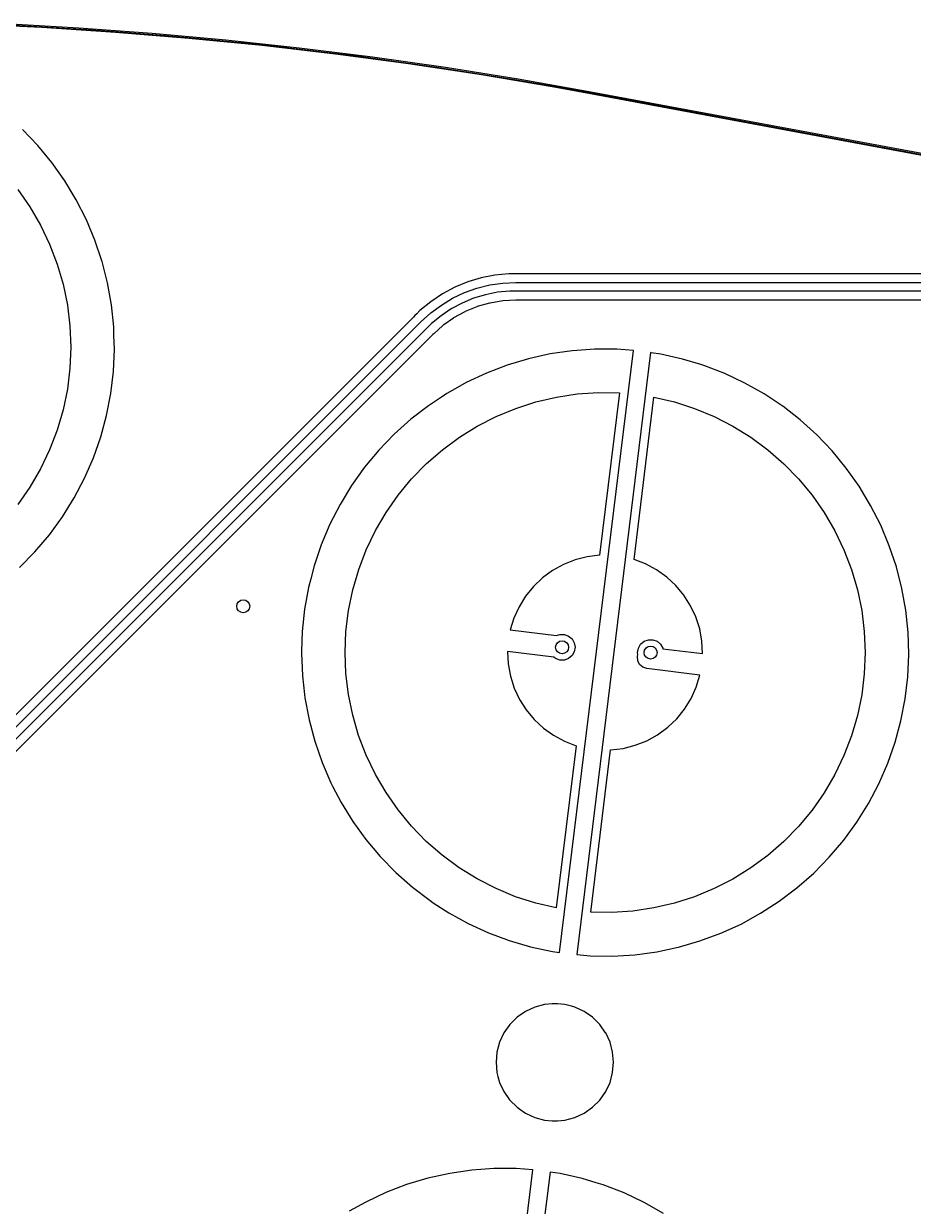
# Model space of a CAD drawing. Extents: x -114 to 114, y -62 to 23.
# Drawn here: x -56.66 to -36.14, y -5.26 to 22.03 of the extents above; entities that cross this region are included whole.
import ezdxf

# ---------------------------------------------------------------- set-up
doc = ezdxf.new("R2010")
doc.units = 0
doc.layers.add('BLACK', color=7, linetype='CONTINUOUS')

msp = doc.modelspace()

# ---------------------------------------------------------------- linework, layer by layer
at = {"layer": 'BLACK', "linetype": 'CONTINUOUS'}
for p, q in [((-56.2464, 21.9428), (-57.9462, 22.0238)), ((-57.0939, 22.0333), (-55.3941, 21.9377)), ((-57.0132, 22.0032), (-56.2304, 21.9592)), ((-54.5482, 21.8329), (-56.2464, 21.9428)), ((-56.2304, 21.9592), (-55.2034, 21.8982)), ((-55.3941, 21.9377), (-53.6961, 21.8133)), ((-55.2034, 21.8982), (-54.3682, 21.837)), ((-52.8522, 21.694), (-54.5482, 21.8329)), ((-54.3682, 21.837), (-53.394, 21.7604)), ((-53.6961, 21.8133), (-52.0005, 21.66)), ((-53.394, 21.7604), (-52.5415, 21.6833)), ((-51.1587, 21.5264), (-52.8522, 21.694)), ((-52.5415, 21.6833), (-51.585, 21.5896)), ((-52.0005, 21.66), (-50.3078, 21.4778)), ((-51.585, 21.5896), (-50.7288, 21.4975)), ((-49.4684, 21.3299), (-51.1587, 21.5264)), ((-50.7288, 21.4975), (-49.7743, 21.3855)), ((-50.3078, 21.4778), (-48.6184, 21.2669)), ((-49.7743, 21.3855), (-48.9249, 21.2794)), ((-47.7817, 21.1047), (-49.4684, 21.3299)), ((-48.9249, 21.2794), (-47.9567, 21.147)), ((-48.6184, 21.2669), (-46.9329, 21.0272)), ((-47.9567, 21.147), (-47.1277, 21.0291)), ((-46.099, 20.8508), (-47.7817, 21.1047)), ((-47.1277, 21.0291), (-46.1111, 20.8702)), ((-46.9329, 21.0272), (-45.2517, 20.7589)), ((-46.1111, 20.8702), (-45.337, 20.7467)), ((-44.4209, 20.5683), (-46.099, 20.8508)), ((-45.337, 20.7467), (-44.0431, 20.5189)), ((-45.2517, 20.7589), (-43.5753, 20.462)), ((-43.5844, 20.4128), (-44.4209, 20.5683)), ((-44.0431, 20.5189), (-44.0431, 20.5189)), ((-44.0431, 20.5189), (-44.043, 20.5189)), ((-44.043, 20.5189), (-44.043, 20.5189)), ((-44.043, 20.5189), (-43.5799, 20.4369)), ((-15.5666, 15.1975), (-43.5844, 20.4128)), ((-43.5844, 20.4128), (-43.5844, 20.4128)), ((-43.5799, 20.4369), (-43.5794, 20.4368)), ((-43.5794, 20.4368), (-43.5794, 20.4368)), ((-43.5794, 20.4368), (-43.5785, 20.4366)), ((-43.5785, 20.4366), (-15.5642, 15.222)), ((-43.5753, 20.462), (-43.5753, 20.462)), ((-43.5753, 20.462), (-43.5753, 20.462)), ((-43.5753, 20.462), (-43.5752, 20.462)), ((-43.5752, 20.462), (-15.5574, 15.2467)), ((-56.3382, 19.2221), (-56.6929, 19.5933)), ((-56.0116, 18.826), (-56.3382, 19.2221)), ((-55.715, 18.407), (-56.0116, 18.826)), ((-55.4498, 17.9674), (-55.715, 18.407)), ((-56.8006, 18.2034), (-56.5214, 17.8036)), ((-56.5214, 17.8036), (-56.2756, 17.3824)), ((-55.2175, 17.5096), (-55.4498, 17.9674)), ((-55.0194, 17.036), (-55.2175, 17.5096)), ((-56.2756, 17.3824), (-56.0649, 16.9426)), ((-56.0649, 16.9426), (-55.8905, 16.4872)), ((-54.8599, 16.5594), (-55.0194, 17.036)), ((-55.0194, 17.036), (-55.0194, 17.036)), ((-55.8905, 16.4872), (-55.7537, 16.0191)), ((-54.8565, 16.5492), (-54.8599, 16.5594)), ((-54.7297, 16.0517), (-54.8565, 16.5492)), ((-46.1077, 16.1686), (-46.418, 16.0745)), ((-45.7896, 16.2319), (-46.1077, 16.1686)), ((-46.1077, 16.1686), (-46.1077, 16.1686)), ((-45.4669, 16.2636), (-45.7896, 16.2319)), ((-45.7896, 16.2319), (-45.7896, 16.2319)), ((-45.3352, 16.2636), (-45.4669, 16.2636)), ((-45.3346, 16.2637), (-45.3352, 16.2636)), ((-34.7122, 16.2637), (-45.3346, 16.2637)), ((-55.7537, 16.0191), (-55.6554, 15.5414)), ((-54.6397, 15.5463), (-54.7297, 16.0517)), ((-46.7176, 15.9504), (-47.0036, 15.7975)), ((-46.418, 16.0745), (-46.7176, 15.9504)), ((-46.7176, 15.9504), (-46.7176, 15.9504)), ((-46.4911, 15.8272), (-46.2046, 15.9297)), ((-46.418, 16.0745), (-46.418, 16.0745)), ((-46.2046, 15.9297), (-45.9095, 16.0036)), ((-45.7308, 15.8352), (-46.0102, 15.7796)), ((-45.9095, 16.0036), (-45.6086, 16.0482)), ((-45.4472, 15.8631), (-45.7308, 15.8352)), ((-45.6086, 16.0482), (-45.3048, 16.0631)), ((-45.3047, 15.8631), (-45.4472, 15.8631)), ((-45.3048, 16.0631), (-45.3047, 16.0632)), ((-45.3047, 16.0632), (-34.5593, 16.0632)), ((-34.5593, 15.8632), (-45.3047, 15.8632)), ((-45.3047, 15.8632), (-45.3047, 15.8632)), ((-45.3047, 15.8632), (-45.3047, 15.8632)), ((-45.3047, 15.8632), (-45.3047, 15.8631)), ((-47.2732, 15.6173), (-47.5239, 15.4116)), ((-47.0036, 15.7975), (-47.2732, 15.6173)), ((-47.027, 15.5407), (-46.7661, 15.6971)), ((-46.5461, 15.5879), (-46.7974, 15.4536)), ((-46.7661, 15.6971), (-46.4911, 15.8272)), ((-46.2829, 15.6969), (-46.5461, 15.5879)), ((-46.0102, 15.7796), (-46.2829, 15.6969)), ((-46.1937, 15.5119), (-45.9081, 15.5942)), ((-45.9081, 15.5942), (-45.9027, 15.5954)), ((-45.9027, 15.5954), (-45.6097, 15.6452)), ((-45.6097, 15.6452), (-45.6042, 15.6458)), ((-45.6042, 15.6458), (-45.3056, 15.6626)), ((-45.3056, 15.6626), (-45.3029, 15.6627)), ((-45.3029, 15.6627), (-45.2571, 15.6627)), ((-45.2571, 15.6627), (-45.2571, 15.6627)), ((-45.2571, 15.6627), (-34.7122, 15.6627)), ((-55.6554, 15.5414), (-55.5961, 15.0574)), ((-54.5869, 15.0356), (-54.6397, 15.5463)), ((-47.6385, 15.297), (-47.6722, 15.2633)), ((-47.5954, 15.3401), (-47.6385, 15.297)), ((-47.6385, 15.297), (-47.6385, 15.297)), ((-47.6385, 15.297), (-47.6385, 15.297)), ((-47.5239, 15.4116), (-47.5954, 15.3402)), ((-47.5954, 15.3402), (-47.5954, 15.3401)), ((-47.5239, 15.4116), (-47.5239, 15.4116)), ((-47.4968, 15.1552), (-47.2714, 15.3595)), ((-47.2714, 15.3595), (-47.027, 15.5407)), ((-47.0343, 15.2953), (-47.2546, 15.1145)), ((-46.7974, 15.4536), (-47.0343, 15.2953)), ((-46.7385, 15.2502), (-46.4784, 15.394)), ((-46.4784, 15.394), (-46.4735, 15.3964)), ((-46.4735, 15.3964), (-46.1989, 15.5101)), ((-46.1989, 15.5101), (-46.1937, 15.5119)), ((-47.6722, 15.2633), (-58.4252, 4.51036)), ((-58.317, 4.33493), (-47.4968, 15.1552)), ((-47.3553, 15.0138), (-58.1756, 4.19351)), ((-55.5961, 15.0574), (-55.5764, 14.5701)), ((-54.5811, 14.8381), (-54.5869, 15.0356)), ((-54.5869, 15.0356), (-54.5869, 15.0356)), ((-54.5869, 15.0356), (-54.5869, 15.0356)), ((-47.6722, 15.2633), (-47.6722, 15.2633)), ((-47.6722, 15.2633), (-47.6722, 15.2633)), ((-47.4968, 15.1552), (-47.4968, 15.1552)), ((-47.2546, 15.1145), (-47.3553, 15.0138)), ((-47.3553, 15.0138), (-47.3553, 15.0138)), ((-47.103, 14.9708), (-46.9899, 15.0719)), ((-46.9899, 15.0719), (-46.9856, 15.0753)), ((-46.9856, 15.0753), (-46.966, 15.0892)), ((-46.966, 15.0892), (-46.7432, 15.2473)), ((-46.7432, 15.2473), (-46.7385, 15.2502)), ((-54.5717, 14.5225), (-54.5811, 14.8381)), ((-47.4304, 14.6552), (-47.2145, 14.871)), ((-47.2145, 14.871), (-47.2125, 14.8729)), ((-47.2125, 14.8729), (-47.1882, 14.8946)), ((-47.1882, 14.8946), (-47.103, 14.9708)), ((-55.5764, 14.5701), (-55.5964, 14.0828)), ((-54.5941, 14.0096), (-54.5717, 14.5225)), ((-54.5872, 7.49833), (-47.4304, 14.6552)), ((-44.0054, 14.4867), (-44.5133, 14.4126)), ((-44.3004, 0.599671), (-42.5944, 14.4935)), ((-43.792, 14.502), (-44.0054, 14.4867)), ((-44.0054, 14.4867), (-44.0054, 14.4867)), ((-43.4933, 14.5234), (-43.792, 14.502)), ((-42.9799, 14.5225), (-43.4933, 14.5234)), ((-43.4933, 14.5234), (-43.4933, 14.5234)), ((-43.4933, 14.5234), (-43.4933, 14.5234)), ((-42.5944, 14.4935), (-42.9799, 14.5225)), ((-42.9799, 14.5225), (-42.9799, 14.5225)), ((-45.0146, 14.3015), (-45.5063, 14.154)), ((-45.0145, 14.3015), (-45.0146, 14.3015)), ((-44.5134, 14.4126), (-45.0145, 14.3015)), ((-44.5133, 14.4126), (-44.5134, 14.4126)), ((-42.1976, 14.4436), (-43.9031, 0.553004)), ((-42.185, 14.4417), (-42.1976, 14.4436)), ((-41.9603, 14.4082), (-42.185, 14.4417)), ((-41.4595, 14.2953), (-41.9603, 14.4082)), ((-41.9603, 14.4082), (-41.9603, 14.4082)), ((-41.9603, 14.4082), (-41.9603, 14.4082)), ((-41.038, 14.1672), (-41.4595, 14.2953)), ((-41.4595, 14.2953), (-41.4595, 14.2953)), ((-41.4595, 14.2953), (-41.4595, 14.2953)), ((-55.5964, 14.0828), (-55.6558, 13.5988)), ((-54.654, 13.4998), (-54.5941, 14.0096)), ((-45.9859, 13.9708), (-46.4508, 13.7531)), ((-45.5063, 14.154), (-45.9859, 13.9708)), ((-45.9859, 13.9708), (-45.9859, 13.9708)), ((-40.9683, 14.1461), (-41.038, 14.1672)), ((-40.9682, 14.146), (-40.9683, 14.1461)), ((-40.4893, 13.9612), (-40.9682, 14.146)), ((-40.0252, 13.7419), (-40.4893, 13.9612)), ((-46.4508, 13.7531), (-46.7592, 13.58)), ((-39.5784, 13.4891), (-40.0252, 13.7419)), ((-40.0252, 13.7419), (-40.0252, 13.7419)), ((-55.6558, 13.5988), (-55.7543, 13.1212)), ((-54.7511, 12.9956), (-54.654, 13.4998)), ((-47.0264, 13.4172), (-47.3266, 13.2185)), ((-46.8985, 13.5018), (-47.0264, 13.4172)), ((-46.7592, 13.58), (-46.8985, 13.5018)), ((-44.8478, 13.3058), (-44.3728, 13.4166)), ((-44.3728, 13.4166), (-43.8905, 13.4884)), ((-43.8905, 13.4884), (-43.4039, 13.5208)), ((-43.4039, 13.5208), (-42.9163, 13.5136)), ((-42.9163, 13.5136), (-43.376, 9.76919)), ((-42.582, 9.6717), (-42.1222, 13.4161)), ((-42.1222, 13.4161), (-41.6473, 13.3051)), ((-39.1631, 13.2121), (-39.5784, 13.4891)), ((-39.5784, 13.4891), (-39.5784, 13.4891)), ((-55.7543, 13.1212), (-55.8914, 12.6531)), ((-47.3266, 13.2185), (-47.7327, 12.9045)), ((-45.7629, 12.9707), (-45.3121, 13.1569)), ((-45.3121, 13.1569), (-44.8478, 13.3058)), ((-41.6473, 13.3051), (-41.183, 13.1559)), ((-41.183, 13.1559), (-40.7324, 12.9696)), ((-39.1513, 13.2042), (-39.1631, 13.2121)), ((-39.1512, 13.2042), (-39.1513, 13.2042)), ((-38.7462, 12.8889), (-39.1512, 13.2042)), ((-54.8848, 12.5), (-54.7511, 12.9956)), ((-47.7327, 12.9045), (-48.1148, 12.5617)), ((-46.197, 12.7485), (-45.7629, 12.9707)), ((-40.7324, 12.9696), (-40.2984, 12.7472)), ((-38.3653, 12.5447), (-38.7462, 12.8889)), ((-38.7462, 12.8889), (-38.7462, 12.8889)), ((-38.7462, 12.8889), (-38.7462, 12.8889)), ((-55.8914, 12.6531), (-56.0659, 12.1978)), ((-48.1148, 12.5617), (-48.4708, 12.1918)), ((-46.6117, 12.4918), (-46.197, 12.7485)), ((-40.2984, 12.7472), (-39.8838, 12.4903)), ((-55.0545, 12.0155), (-54.8848, 12.5)), ((-47.0041, 12.2023), (-46.6117, 12.4918)), ((-39.8838, 12.4903), (-39.4915, 12.2007)), ((-38.0106, 12.1735), (-38.3653, 12.5447)), ((-56.0659, 12.1978), (-56.2769, 11.7581)), ((-55.2592, 11.5447), (-55.0545, 12.0155)), ((-48.4708, 12.1918), (-48.7987, 11.7968)), ((-48.4708, 12.1918), (-48.4708, 12.1918)), ((-47.3717, 11.8819), (-47.0041, 12.2023)), ((-39.4915, 12.2007), (-39.124, 11.8801)), ((-37.684, 11.7774), (-38.0106, 12.1735)), ((-56.2769, 11.7581), (-56.5229, 11.337)), ((-48.7988, 11.7968), (-49.0969, 11.3789)), ((-48.7987, 11.7968), (-48.7988, 11.7968)), ((-47.7121, 11.5327), (-47.3717, 11.8819)), ((-39.124, 11.8801), (-38.7838, 11.5307)), ((-37.3874, 11.3584), (-37.684, 11.7774)), ((-55.4978, 11.0901), (-55.2592, 11.5447)), ((-48.023, 11.1569), (-47.7121, 11.5327)), ((-38.7838, 11.5307), (-38.473, 11.1548)), ((-56.5229, 11.337), (-56.8022, 10.9373)), ((-49.0969, 11.3788), (-49.3636, 10.9402)), ((-49.0969, 11.3789), (-49.0969, 11.3788)), ((-37.1222, 10.9188), (-37.3874, 11.3584)), ((-55.7691, 10.6543), (-55.4978, 11.0901)), ((-49.3636, 10.9402), (-49.5974, 10.4832)), ((-49.3636, 10.9402), (-49.3636, 10.9402)), ((-48.3024, 10.7572), (-48.023, 11.1569)), ((-38.473, 11.1548), (-38.1938, 10.755)), ((-36.8899, 10.461), (-37.1222, 10.9188)), ((-56.0716, 10.2395), (-55.7691, 10.6543)), ((-48.5484, 10.3361), (-48.3024, 10.7572)), ((-38.1938, 10.755), (-37.948, 10.3338)), ((-49.5974, 10.4832), (-49.7972, 10.0103)), ((-49.5974, 10.4832), (-49.5974, 10.4832)), ((-36.6918, 9.98741), (-36.8899, 10.461)), ((-56.4036, 9.84798), (-56.0716, 10.2395)), ((-48.7594, 9.89643), (-48.5484, 10.3361)), ((-37.948, 10.3338), (-37.7373, 9.894)), ((-56.7635, 9.48182), (-56.4036, 9.84798)), ((-49.7972, 10.0103), (-49.9379, 9.59452)), ((-49.7972, 10.0103), (-49.7972, 10.0103)), ((-48.9339, 9.44107), (-48.7594, 9.89643)), ((-37.7373, 9.894), (-37.5629, 9.43856)), ((-36.5289, 9.50056), (-36.6918, 9.98741)), ((-49.9379, 9.59452), (-49.9618, 9.52401)), ((-44.2088, 9.55774), (-44.4608, 9.41847)), ((-43.941, 9.66368), (-44.2088, 9.55774)), ((-43.6619, 9.73455), (-43.941, 9.66368)), ((-43.376, 9.76919), (-43.6619, 9.73455)), ((-42.313, 9.56893), (-42.582, 9.6717)), ((-42.0593, 9.43264), (-42.313, 9.56893)), ((-49.9618, 9.52401), (-50.0396, 9.22322)), ((-49.0709, 8.97304), (-48.9339, 9.44107)), ((-44.4608, 9.41847), (-44.693, 9.24814)), ((-41.8251, 9.26506), (-42.0593, 9.43264)), ((-37.5629, 9.43856), (-37.4261, 8.97047)), ((-36.4021, 9.0031), (-36.5289, 9.50056)), ((-50.0903, 9.02699), (-50.1821, 8.52188)), ((-50.0396, 9.22322), (-50.0903, 9.02699)), ((-44.9016, 9.04956), (-45.083, 8.82596)), ((-44.693, 9.24814), (-44.9016, 9.04956)), ((-41.6142, 9.06895), (-41.8251, 9.26506)), ((-41.4302, 8.84751), (-41.6142, 9.06895)), ((-49.1695, 8.49542), (-49.0709, 8.97304)), ((-45.083, 8.82596), (-45.2344, 8.58102)), ((-41.2759, 8.60438), (-41.4302, 8.84751)), ((-37.4261, 8.97047), (-37.3278, 8.49281)), ((-36.3121, 8.49768), (-36.4021, 9.0031)), ((-50.1821, 8.52188), (-50.2367, 8.01144)), ((-49.2289, 8.01138), (-49.1695, 8.49542)), ((-45.2344, 8.58102), (-45.3533, 8.31875)), ((-41.1539, 8.34352), (-41.2759, 8.60438)), ((-37.3278, 8.49281), (-37.2685, 8.00874)), ((-36.2593, 7.98703), (-36.3121, 8.49768)), ((-45.3533, 8.31875), (-45.4378, 8.04343)), ((-41.0662, 8.06923), (-41.1539, 8.34352)), ((-50.2367, 8.01143), (-50.2519, 7.55357)), ((-50.2367, 8.01144), (-50.2367, 8.01143)), ((-50.2367, 8.01143), (-50.2367, 8.01143)), ((-49.2488, 7.52411), (-49.2289, 8.01138)), ((-45.4378, 8.04343), (-44.3698, 7.91231)), ((-44.3698, 7.91231), (-44.2935, 7.9401)), ((-44.2935, 7.9401), (-44.1893, 7.9401)), ((-44.1893, 7.9401), (-44.0914, 7.90447)), ((-41.0143, 7.78598), (-41.0662, 8.06923)), ((-37.2685, 8.00874), (-37.2488, 7.52147)), ((-36.2593, 7.98702), (-36.2593, 7.98703)), ((-36.2593, 7.98701), (-36.2593, 7.98702)), ((-36.2521, 7.74461), (-36.2593, 7.98701)), ((-44.0914, 7.90447), (-44.0116, 7.83749)), ((-44.0116, 7.83749), (-43.9595, 7.74726)), ((-43.9595, 7.74726), (-43.9414, 7.64466)), ((-43.9414, 7.64466), (-43.9595, 7.54205)), ((-42.4807, 7.6254), (-42.4286, 7.71563)), ((-42.4286, 7.71563), (-42.3488, 7.7826)), ((-42.3488, 7.7826), (-42.2509, 7.81823)), ((-42.2509, 7.81823), (-42.1467, 7.81823)), ((-42.1467, 7.81823), (-42.0488, 7.7826)), ((-42.0488, 7.7826), (-41.969, 7.71563)), ((-41.969, 7.71563), (-41.9169, 7.6254)), ((-40.999, 7.49842), (-41.0143, 7.78598)), ((-36.2441, 7.47389), (-36.2521, 7.74461)), ((-58.0736, 4.01202), (-54.5872, 7.49833)), ((-50.2519, 7.55357), (-50.2537, 7.49833)), ((-50.2537, 7.49833), (-50.2473, 7.33933)), ((-49.2291, 7.03684), (-49.2488, 7.52411)), ((-44.4282, 7.41572), (-45.4987, 7.54716)), ((-45.4987, 7.54716), (-45.4834, 7.2596)), ((-44.3914, 7.38485), (-44.4282, 7.41572)), ((-44.2935, 7.34922), (-44.3914, 7.38485)), ((-44.0914, 7.38485), (-44.1893, 7.34922)), ((-44.0116, 7.45182), (-44.0914, 7.38485)), ((-43.9595, 7.54205), (-44.0116, 7.45182)), ((-42.5044, 7.43139), (-42.4903, 7.47428)), ((-42.4972, 7.33411), (-42.5044, 7.43139)), ((-42.4988, 7.52279), (-42.4807, 7.6254)), ((-42.4903, 7.47428), (-42.4988, 7.52279)), ((-41.9169, 7.6254), (-41.9144, 7.61081)), ((-41.9144, 7.61081), (-40.999, 7.49842)), ((-37.2488, 7.52147), (-37.2688, 7.0342)), ((-36.2665, 6.961), (-36.2441, 7.47389)), ((-50.2473, 7.33933), (-50.2331, 6.98538)), ((-45.4834, 7.2596), (-45.4315, 6.97635)), ((-44.1893, 7.34922), (-44.2935, 7.34922)), ((-42.4533, 7.247), (-42.4972, 7.33411)), ((-42.3794, 7.18333), (-42.4533, 7.247)), ((-42.2868, 7.15278), (-42.3794, 7.18333)), ((-41.0599, 7.00215), (-42.2868, 7.15278)), ((-50.2331, 6.98538), (-50.1839, 6.55368)), ((-49.1699, 6.55277), (-49.2291, 7.03684)), ((-45.4315, 6.97635), (-45.3438, 6.70206)), ((-41.1443, 6.72683), (-41.0599, 7.00215)), ((-37.2688, 7.0342), (-37.3282, 6.55016)), ((-36.3264, 6.45114), (-36.2665, 6.961)), ((-50.1839, 6.55368), (-50.175, 6.4753)), ((-49.0716, 6.07511), (-49.1699, 6.55277)), ((-45.3438, 6.70206), (-45.2218, 6.4412)), ((-41.2632, 6.46456), (-41.1443, 6.72683)), ((-37.3282, 6.55016), (-37.4267, 6.07254)), ((-50.175, 6.4753), (-50.0797, 5.97086)), ((-45.2218, 6.4412), (-45.0675, 6.19806)), ((-41.4146, 6.21962), (-41.2632, 6.46456)), ((-36.4235, 5.94703), (-36.3264, 6.45114)), ((-48.9348, 5.60702), (-49.0716, 6.07511)), ((-45.0675, 6.19806), (-44.8834, 5.97663)), ((-41.5961, 5.99602), (-41.4146, 6.21962)), ((-37.4267, 6.07254), (-37.5638, 5.60451)), ((-50.0797, 5.97086), (-49.9477, 5.47476)), ((-44.8834, 5.97663), (-44.6726, 5.78052)), ((-44.6726, 5.78052), (-44.4384, 5.61294)), ((-42.0369, 5.62711), (-41.8047, 5.79744)), ((-41.8047, 5.79744), (-41.5961, 5.99602)), ((-36.5572, 5.45138), (-36.4235, 5.94703)), ((-49.9477, 5.47476), (-49.7797, 4.98963)), ((-48.7604, 5.15158), (-48.9348, 5.60702)), ((-44.4384, 5.61294), (-44.1847, 5.47666)), ((-44.1847, 5.47666), (-43.9157, 5.37388)), ((-42.5567, 5.3819), (-42.2889, 5.48784)), ((-42.2889, 5.48784), (-42.0369, 5.62711)), ((-37.5638, 5.60451), (-37.7383, 5.14915)), ((-43.9157, 5.37388), (-44.3754, 1.62951)), ((-43.5814, 1.53201), (-43.1217, 5.27639)), ((-43.1217, 5.27639), (-42.8358, 5.31103)), ((-42.8358, 5.31103), (-42.5567, 5.3819)), ((-36.7269, 4.96686), (-36.5572, 5.45138)), ((-49.7797, 4.98963), (-49.5766, 4.51815)), ((-48.5496, 4.71181), (-48.7604, 5.15158)), ((-37.7383, 5.14915), (-37.9493, 4.70947)), ((-36.9316, 4.49607), (-36.7269, 4.96686)), ((-48.3038, 4.2906), (-48.5496, 4.71181)), ((-37.9493, 4.70947), (-38.1953, 4.28837)), ((-49.5766, 4.51815), (-49.5766, 4.51813)), ((-49.5766, 4.51813), (-49.5357, 4.43957)), ((-49.5357, 4.43957), (-49.3415, 4.06655)), ((-37.1702, 4.04153), (-36.9316, 4.49607)), ((-48.0246, 3.89075), (-48.3038, 4.2906)), ((-38.1953, 4.28837), (-38.4746, 3.88865)), ((-49.3415, 4.06655), (-49.3396, 4.06277)), ((-49.3396, 4.06277), (-49.3396, 4.06276)), ((-49.3396, 4.06276), (-49.0698, 3.626)), ((-47.7139, 3.5149), (-48.0246, 3.89075)), ((-38.4746, 3.88865), (-38.7855, 3.51293)), ((-37.4415, 3.6057), (-37.1702, 4.04153)), ((-49.0698, 3.626), (-48.7688, 3.21015)), ((-37.744, 3.1909), (-37.4415, 3.6057)), ((-47.3737, 3.16552), (-47.7139, 3.5149)), ((-38.7855, 3.51293), (-39.1259, 3.1637)), ((-48.7688, 3.21015), (-48.7688, 3.21013)), ((-48.7688, 3.21013), (-48.6013, 3.01126)), ((-48.6013, 3.01126), (-48.4381, 2.81745)), ((-47.0062, 2.84492), (-47.3737, 3.16552)), ((-39.1259, 3.1637), (-39.4936, 2.84327)), ((-38.076, 2.79936), (-37.744, 3.1909)), ((-48.4381, 2.81745), (-48.0796, 2.45003)), ((-46.6139, 2.55524), (-47.0062, 2.84492)), ((-39.4936, 2.84327), (-39.886, 2.55375)), ((-38.4359, 2.4332), (-38.076, 2.79936)), ((-46.1993, 2.29836), (-46.6139, 2.55524)), ((-39.886, 2.55375), (-40.3007, 2.29706)), ((-48.0796, 2.45003), (-47.6951, 2.10987)), ((-45.7653, 2.076), (-46.1993, 2.29836)), ((-40.3007, 2.29706), (-40.7348, 2.0749)), ((-38.8215, 2.09438), (-38.4359, 2.4332)), ((-47.6951, 2.10987), (-47.2867, 1.79877)), ((-45.3146, 1.88963), (-45.7653, 2.076)), ((-40.7348, 2.0749), (-41.1855, 1.88872)), ((-39.231, 1.78471), (-38.8215, 2.09438)), ((-47.2867, 1.79877), (-47.2145, 1.75171)), ((-47.2145, 1.75171), (-46.8566, 1.51842)), ((-44.8503, 1.74047), (-45.3146, 1.88963)), ((-44.3754, 1.62951), (-44.8503, 1.74047)), ((-41.6499, 1.73977), (-42.1248, 1.62901)), ((-41.1855, 1.88872), (-41.6499, 1.73977)), ((-39.662, 1.50586), (-39.231, 1.78471)), ((-46.8566, 1.51842), (-46.8566, 1.51842)), ((-46.8566, 1.51842), (-46.8566, 1.51841)), ((-46.8566, 1.51841), (-46.4072, 1.27031)), ((-43.0938, 1.52479), (-43.5814, 1.53201)), ((-42.6072, 1.5572), (-43.0938, 1.52479)), ((-42.1248, 1.62901), (-42.6072, 1.5572)), ((-40.1123, 1.25933), (-39.662, 1.50586)), ((-46.4072, 1.27031), (-45.9408, 1.05579)), ((-40.5795, 1.04643), (-40.1123, 1.25933)), ((-45.9408, 1.05579), (-45.4599, 0.876004)), ((-45.4599, 0.876004), (-44.9672, 0.731918)), ((-41.5542, 0.725961), (-41.061, 0.868326)), ((-41.061, 0.868326), (-40.5795, 1.04643)), ((-44.9672, 0.731918), (-44.9672, 0.731916)), ((-44.9672, 0.731916), (-44.9672, 0.731916)), ((-44.9672, 0.731916), (-44.4652, 0.624309)), ((-44.4652, 0.624309), (-44.4652, 0.624309)), ((-44.4652, 0.624309), (-44.4652, 0.624305)), ((-44.4652, 0.624305), (-44.3004, 0.599671)), ((-43.9031, 0.553004), (-43.591, 0.526248)), ((-42.8254, 0.535409), (-42.5653, 0.551315)), ((-42.5653, 0.551317), (-42.0565, 0.620101)), ((-42.5653, 0.551315), (-42.5653, 0.551317)), ((-42.5653, 0.551317), (-42.5653, 0.551317)), ((-42.0565, 0.620108), (-41.5637, 0.72395)), ((-42.0565, 0.620107), (-42.0565, 0.620108)), ((-42.0565, 0.620101), (-42.0565, 0.620107)), ((-41.5637, 0.72395), (-41.5542, 0.725961)), ((-43.591, 0.526248), (-43.0777, 0.519976)), ((-43.0777, 0.519976), (-42.8254, 0.535409)), ((-45.0875, -0.757175), (-45.281, -0.892713)), ((-44.8733, -0.65731), (-45.0875, -0.757171)), ((-45.0875, -0.757171), (-45.0875, -0.757175)), ((-44.645, -0.596147), (-44.8733, -0.65731)), ((-44.4686, -0.580712), (-44.645, -0.596147)), ((-44.3507, -0.580712), (-44.4686, -0.580712)), ((-44.4686, -0.580712), (-44.4686, -0.580712)), ((-44.1742, -0.596147), (-44.3507, -0.580712)), ((-44.3507, -0.580712), (-44.3507, -0.580712)), ((-44.1742, -0.596148), (-44.1742, -0.596147)), ((-44.1742, -0.596149), (-44.1742, -0.596148)), ((-44.0221, -0.636922), (-44.1742, -0.596149)), ((-43.946, -0.65731), (-44.0221, -0.636922)), ((-43.7318, -0.757171), (-43.946, -0.65731)), ((-43.946, -0.65731), (-43.946, -0.65731)), ((-43.7318, -0.757175), (-43.7318, -0.757171)), ((-43.7318, -0.757176), (-43.7318, -0.757175)), ((-43.7318, -0.757177), (-43.7318, -0.757176)), ((-43.7056, -0.775515), (-43.7318, -0.757177)), ((-43.5382, -0.892713), (-43.7056, -0.775515)), ((-45.4481, -1.05981), (-45.5837, -1.25338)), ((-45.281, -0.892713), (-45.4481, -1.05981)), ((-43.5382, -0.892714), (-43.5382, -0.892713)), ((-43.5382, -0.892717), (-43.5382, -0.892714)), ((-43.3711, -1.05981), (-43.5382, -0.892717)), ((-43.3531, -1.08553), (-43.3711, -1.05981)), ((-43.3711, -1.05981), (-43.3711, -1.05981)), ((-43.3711, -1.05981), (-43.3711, -1.05981)), ((-43.2384, -1.24935), (-43.3531, -1.08553)), ((-45.5837, -1.25338), (-45.6835, -1.46755)), ((-43.2356, -1.25338), (-43.2384, -1.24935)), ((-43.2356, -1.25339), (-43.2356, -1.25338)), ((-43.1357, -1.46754), (-43.2356, -1.25339)), ((-45.6835, -1.46755), (-45.7447, -1.69581)), ((-43.1357, -1.46755), (-43.1357, -1.46754)), ((-43.0746, -1.6958), (-43.1357, -1.46755)), ((-45.7447, -1.69581), (-45.7653, -1.93121)), ((-43.0746, -1.69581), (-43.0746, -1.6958)), ((-43.054, -1.93121), (-43.0746, -1.69581)), ((-43.0746, -1.69581), (-43.0746, -1.69581)), ((-45.7653, -1.93121), (-45.7653, -1.93122)), ((-45.7653, -1.93122), (-45.7447, -2.16661)), ((-45.7447, -2.16661), (-45.7447, -2.16662)), ((-45.7447, -2.16662), (-45.7447, -2.16662)), ((-45.7447, -2.16662), (-45.7203, -2.25756)), ((-43.1357, -2.39487), (-43.0746, -2.16662)), ((-43.0746, -2.16661), (-43.054, -1.93122)), ((-43.0746, -2.16662), (-43.0746, -2.16661)), ((-43.054, -1.93122), (-43.054, -1.93121)), ((-45.7203, -2.25756), (-45.6835, -2.39488)), ((-45.6835, -2.39488), (-45.5837, -2.60903)), ((-43.2356, -2.60904), (-43.1357, -2.39487)), ((-45.5837, -2.60903), (-45.5837, -2.60904)), ((-45.5837, -2.60904), (-45.451, -2.79858)), ((-43.3711, -2.80261), (-43.2356, -2.60904)), ((-45.451, -2.79858), (-45.4481, -2.80261)), ((-45.4481, -2.80261), (-45.281, -2.96971)), ((-45.281, -2.96971), (-45.281, -2.96971)), ((-45.281, -2.96971), (-45.281, -2.96971)), ((-45.281, -2.96971), (-45.2175, -3.01421)), ((-43.7318, -3.10525), (-43.5382, -2.96971)), ((-43.5382, -2.96971), (-43.3711, -2.80261)), ((-45.2175, -3.01421), (-45.0875, -3.10525)), ((-45.0875, -3.10525), (-45.0875, -3.10525)), ((-45.0875, -3.10525), (-45.0875, -3.10525)), ((-45.0875, -3.10525), (-45.0875, -3.10525)), ((-45.0875, -3.10525), (-44.9522, -3.16834)), ((-44.9522, -3.16834), (-44.882, -3.20107)), ((-44.882, -3.20107), (-44.8733, -3.20511)), ((-44.8733, -3.20511), (-44.8733, -3.20511)), ((-44.8733, -3.20511), (-44.645, -3.26627)), ((-44.645, -3.26627), (-44.645, -3.26627)), ((-44.645, -3.26627), (-44.645, -3.26628)), ((-44.645, -3.26628), (-44.4686, -3.28171)), ((-44.3507, -3.28171), (-44.1742, -3.26628)), ((-44.1742, -3.26627), (-43.946, -3.20511)), ((-44.1742, -3.26628), (-44.1742, -3.26627)), ((-44.1742, -3.26627), (-44.1742, -3.26627)), ((-43.946, -3.20511), (-43.7318, -3.10525)), ((-44.4686, -3.28171), (-44.4686, -3.28171)), ((-44.4686, -3.28171), (-44.3507, -3.28171)), ((-47.3362, -4.60651), (-47.8279, -4.75403)), ((-46.835, -4.49539), (-47.3362, -4.6065)), ((-47.3362, -4.6065), (-47.3362, -4.60651)), ((-46.327, -4.42128), (-46.835, -4.49539)), ((-46.835, -4.49539), (-46.835, -4.49539)), ((-46.622, -18.3083), (-44.916, -4.41446)), ((-46.1136, -4.40599), (-46.327, -4.42128)), ((-46.327, -4.42128), (-46.327, -4.42128)), ((-44.5192, -4.46438), (-46.2247, -18.355)), ((-45.8149, -4.38458), (-46.1136, -4.40599)), ((-45.3015, -4.38547), (-45.8149, -4.38458)), ((-45.8149, -4.38458), (-45.8149, -4.38458)), ((-45.8149, -4.38458), (-45.8149, -4.38458)), ((-44.916, -4.41446), (-45.3016, -4.38547)), ((-45.3016, -4.38547), (-45.3015, -4.38547)), ((-44.2819, -4.49985), (-44.5192, -4.46438)), ((-43.7811, -4.61271), (-44.2819, -4.49985)), ((-44.2819, -4.49985), (-44.2819, -4.49985)), ((-44.2819, -4.49985), (-44.2819, -4.49985)), ((-43.4567, -4.71127), (-43.7811, -4.61271)), ((-43.7811, -4.61271), (-43.7811, -4.61271)), ((-43.7811, -4.61271), (-43.7811, -4.61271)), ((-47.8279, -4.75403), (-48.3075, -4.93716)), ((-43.2899, -4.76195), (-43.4567, -4.71127)), ((-43.2899, -4.76196), (-43.2899, -4.76195)), ((-42.8109, -4.94676), (-43.2899, -4.76196)), ((-48.7724, -5.15494), (-49.1501, -5.36691)), ((-48.3075, -4.93717), (-48.7724, -5.15494)), ((-48.3075, -4.93716), (-48.3075, -4.93717)), ((-42.3468, -5.16615), (-42.8109, -4.94676)), ((-41.9, -5.41894), (-42.3468, -5.16615)), ((-42.3468, -5.16615), (-42.3468, -5.16615))]:
    msp.add_line(p, q, dxfattribs=at)
at = {"layer": 'BLACK'}
for centre in [(-51.5974, 8.59014), (-44.2414, 7.64466), (-42.1988, 7.52279)]:
    msp.add_circle(centre, 0.15, dxfattribs=at)

doc.saveas('drawing.dxf')
